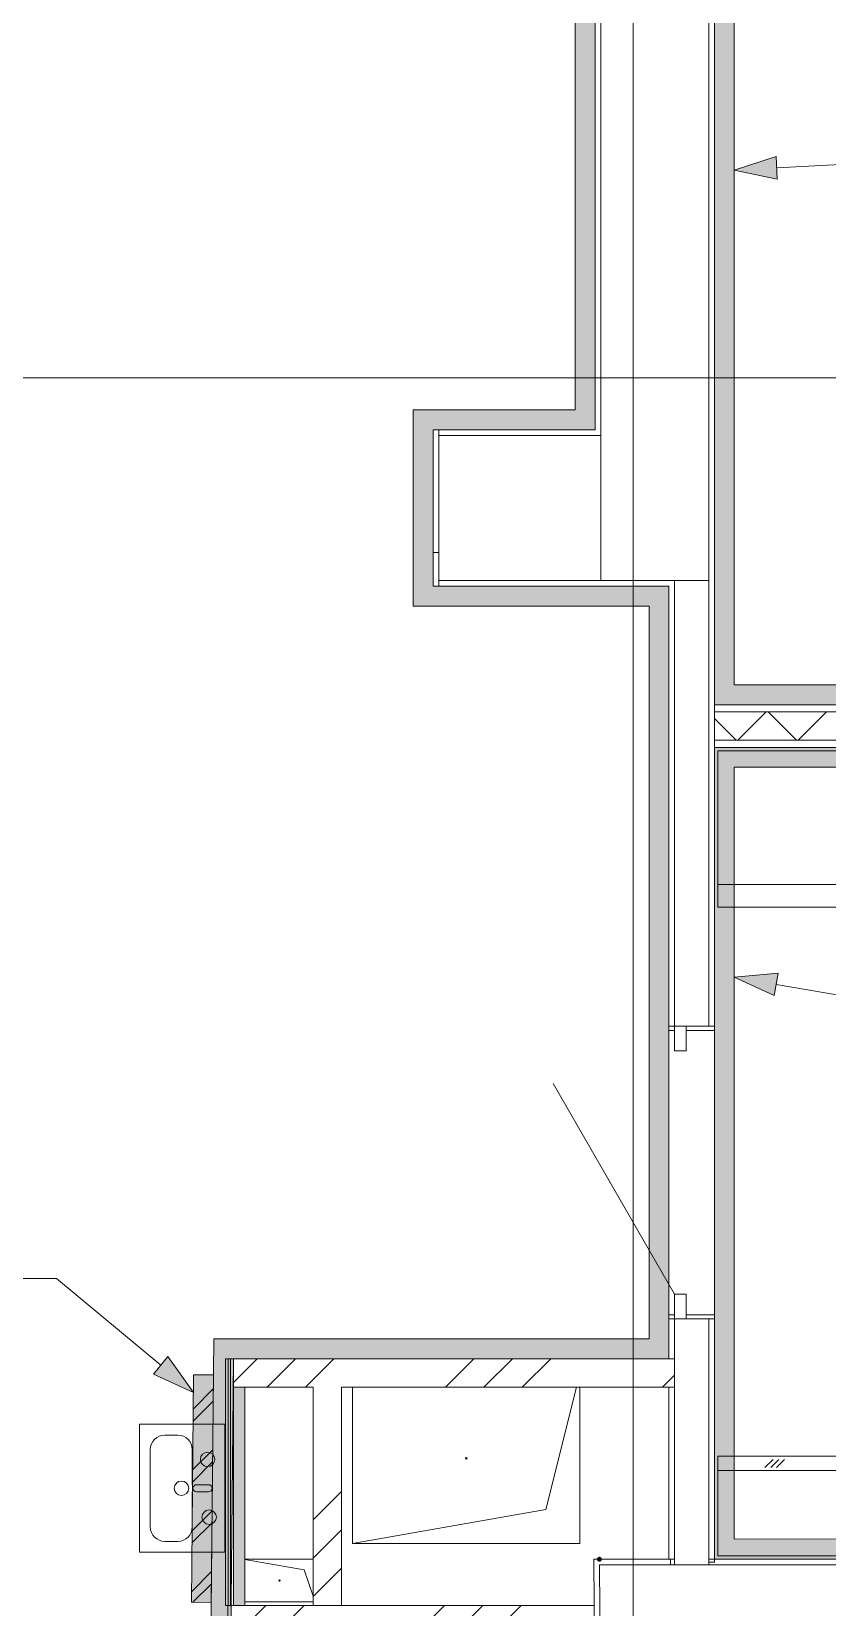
# Model space of a CAD drawing. Header units: millimetres. Extents: x 0 to 1189, y 0 to 841.
# Drawn here: x 771 to 799, y 374.1 to 429.6 of the extents above; entities that cross this region are included whole.
import ezdxf

# ---------------------------------------------------------------- set-up
doc = ezdxf.new("R2010")
doc.units = ezdxf.units.MM

msp = doc.modelspace()

# ---------------------------------------------------------------- hatches: boundary and pattern name
at = {"true_color": 0xf1d696}
h = msp.add_hatch(color=41, dxfattribs=at)
h.dxf.hatch_style = 2
h.paths.add_polyline_path([(795.027215, 487.303515), (795.727216, 487.303515), (795.727216, 406.571392), (795.027215, 406.571392)])
h = msp.add_hatch(color=41, dxfattribs=at)
h.dxf.hatch_style = 2
h.paths.add_polyline_path([(790.127207, 454.763465), (790.827208, 454.763465), (790.827208, 416.241407), (790.127207, 416.241407)])
at = {"true_color": 0x0077b0}
h = msp.add_hatch(color=144, dxfattribs=at)
h.dxf.hatch_style = 2
h.paths.add_polyline_path([(795.727216, 424.67642), (797.197218, 425.15442), (797.239218, 424.355419)])
at = {"true_color": 0xf1d696}
h = msp.add_hatch(color=41, dxfattribs=at)
h.dxf.hatch_style = 2
h.paths.add_polyline_path([(784.427198, 416.241407), (785.127199, 416.241407), (785.127199, 415.541406)])
h = msp.add_hatch(color=41, dxfattribs=at)
h.dxf.hatch_style = 2
h.paths.add_polyline_path([(784.427198, 415.541406), (784.427198, 416.241407), (785.127199, 415.541406)])
h = msp.add_hatch(color=41, dxfattribs=at)
h.dxf.hatch_style = 2
h.paths.add_polyline_path([(790.127207, 416.241407), (790.127207, 415.541406), (785.127199, 415.541406), (785.127199, 416.241407)])
h = msp.add_hatch(color=41, dxfattribs=at)
h.dxf.hatch_style = 2
h.paths.add_polyline_path([(790.127207, 416.241407), (790.827208, 416.241407), (790.827208, 415.541406)])
h = msp.add_hatch(color=41, dxfattribs=at)
h.dxf.hatch_style = 2
h.paths.add_polyline_path([(790.127207, 415.541406), (790.127207, 416.241407), (790.827208, 415.541406)])
h = msp.add_hatch(color=41, dxfattribs=at)
h.dxf.hatch_style = 2
h.paths.add_polyline_path([(784.427198, 415.541406), (785.127199, 415.541406), (785.127199, 410.041397), (784.427198, 410.041397)])
h = msp.add_hatch(color=41, dxfattribs=at)
h.dxf.hatch_style = 2
h.paths.add_polyline_path([(785.127199, 410.041397), (784.427198, 409.341396), (784.427198, 410.041397)])
h = msp.add_hatch(color=41, dxfattribs=at)
h.dxf.hatch_style = 2
h.paths.add_polyline_path([(785.127199, 410.041397), (785.127199, 409.341396), (784.427198, 409.341396)])
h = msp.add_hatch(color=41, dxfattribs=at)
h.dxf.hatch_style = 2
h.paths.add_polyline_path([(785.127199, 409.341396), (785.127199, 410.041397), (792.727211, 410.041397), (792.727211, 409.341396)])
h = msp.add_hatch(color=41, dxfattribs=at)
h.dxf.hatch_style = 2
h.paths.add_polyline_path([(792.727211, 409.341396), (792.727211, 410.041397), (793.427212, 410.041397)])
h = msp.add_hatch(color=41, dxfattribs=at)
h.dxf.hatch_style = 2
h.paths.add_polyline_path([(792.727211, 409.341396), (793.427212, 410.041397), (793.427212, 409.341396)])
h = msp.add_hatch(color=41, dxfattribs=at)
h.dxf.hatch_style = 2
h.paths.add_polyline_path([(792.727211, 409.341396), (793.427212, 409.341396), (793.427212, 383.566357), (792.727211, 383.566357)])
h = msp.add_hatch(color=41, dxfattribs=at)
h.dxf.hatch_style = 2
h.paths.add_polyline_path([(795.727216, 406.571392), (795.027215, 405.871391), (795.027215, 406.571392)])
h = msp.add_hatch(color=41, dxfattribs=at)
h.dxf.hatch_style = 2
h.paths.add_polyline_path([(795.727216, 406.571392), (795.727216, 405.871391), (795.027215, 405.871391)])
h = msp.add_hatch(color=41, dxfattribs=at)
h.dxf.hatch_style = 2
h.paths.add_polyline_path([(853.272304, 406.571392), (853.278304, 405.871391), (795.727216, 405.871391), (795.727216, 406.571392)])
h = msp.add_hatch(color=41, dxfattribs=at)
h.dxf.hatch_style = 2
h.paths.add_polyline_path([(795.727216, 403.671387), (795.027215, 403.671387), (795.027215, 404.371388)])
h = msp.add_hatch(color=41, dxfattribs=at)
h.dxf.hatch_style = 2
h.paths.add_polyline_path([(795.727216, 404.371388), (795.727216, 403.671387), (795.027215, 404.371388)])
h = msp.add_hatch(color=41, dxfattribs=at)
h.dxf.hatch_style = 2
h.paths.add_polyline_path([(795.727216, 403.671387), (795.727216, 404.371388), (853.396304, 404.371388), (853.402304, 403.671387)])
h = msp.add_hatch(color=41, dxfattribs=at)
h.dxf.hatch_style = 2
h.paths.add_polyline_path([(795.727216, 376.516346), (795.027215, 376.516346), (795.027215, 403.671387), (795.727216, 403.671387)])
at = {"true_color": 0x0077b0}
h = msp.add_hatch(color=144, dxfattribs=at)
h.dxf.hatch_style = 2
h.paths.add_polyline_path([(795.727216, 396.284376), (797.266218, 396.428376), (797.132218, 395.639375)])
at = {"true_color": 0xf1d696}
h = msp.add_hatch(color=41, dxfattribs=at)
h.dxf.hatch_style = 2
h.paths.add_polyline_path([(777.402188, 382.866356), (777.409188, 383.566357), (778.102189, 382.866356)])
h = msp.add_hatch(color=41, dxfattribs=at)
h.dxf.hatch_style = 2
h.paths.add_polyline_path([(777.409188, 383.566357), (778.109189, 383.566357), (778.102189, 382.866356)])
h = msp.add_hatch(color=41, dxfattribs=at)
h.dxf.hatch_style = 2
h.paths.add_polyline_path([(792.727211, 383.566357), (792.727211, 382.866356), (778.102189, 382.866356), (778.109189, 383.566357)])
h = msp.add_hatch(color=41, dxfattribs=at)
h.dxf.hatch_style = 2
h.paths.add_polyline_path([(792.727211, 383.566357), (793.427212, 383.566357), (793.427212, 382.866356)])
h = msp.add_hatch(color=41, dxfattribs=at)
h.dxf.hatch_style = 2
h.paths.add_polyline_path([(792.727211, 382.866356), (792.727211, 383.566357), (793.427212, 382.866356)])
at = {"true_color": 0x0077b0}
h = msp.add_hatch(color=144, dxfattribs=at)
h.dxf.hatch_style = 2
h.paths.add_polyline_path([(776.691187, 381.685354), (775.287184, 382.331355), (775.798185, 382.947356)])
at = {"true_color": 0xf1d696}
h = msp.add_hatch(color=41, dxfattribs=at)
h.dxf.hatch_style = 2
h.paths.add_polyline_path([(777.402188, 382.866356), (778.102189, 382.866356), (777.902188, 362.116324), (777.202187, 362.116324)])
at = {"true_color": 0xfd8379}
h = msp.add_hatch(color=11, dxfattribs=at)
h.dxf.hatch_style = 2
h.paths.add_polyline_path([(777.320188, 374.296343), (776.620187, 374.303343), (776.697187, 382.303355), (777.397188, 382.296355)])
h = msp.add_hatch(color=7)
h.dxf.hatch_style = 2
h.paths.add_polyline_path([(778.102189, 374.192342), (778.102189, 381.866354), (778.502189, 381.866354), (778.502189, 374.192342)])
at = {"true_color": 0xa86b51}
h = msp.add_hatch(color=35, dxfattribs=at)
h.dxf.hatch_style = 2
h.paths.add_polyline_path([(795.027215, 375.816345), (795.027215, 376.516346), (795.727216, 376.516346)])
h = msp.add_hatch(color=35, dxfattribs=at)
h.dxf.hatch_style = 2
h.paths.add_polyline_path([(795.727216, 376.516346), (795.727216, 375.816345), (795.027215, 375.816345)])
h = msp.add_hatch(color=35, dxfattribs=at)
h.dxf.hatch_style = 2
h.paths.add_polyline_path([(851.519301, 376.572346), (851.525301, 375.872345), (795.727216, 375.816345), (795.727216, 376.516346)])
h = msp.add_hatch(color=7)
h.dxf.hatch_style = 2
h.paths.add_polyline_path([(791.069209, 375.816345), (791.042771, 375.879907), (790.979208, 375.906345), (790.915646, 375.879907), (790.889208, 375.816345), (790.915646, 375.749782), (790.979208, 375.723345), (791.042771, 375.749782)])

# ---------------------------------------------------------------- linework, layer by layer
at = {"color": 7, "lineweight": 0}
for points in [[(792.17321, 237.628134), (792.17321, 717.840867)], [(795.027215, 487.303515), (795.027215, 406.571392)], [(795.727216, 406.571392), (795.727216, 486.603514)], [(790.827208, 467.799485), (790.827208, 415.541406)], [(791.027209, 467.799485), (791.027209, 415.341405)], [(794.827214, 410.241397), (794.827214, 467.799485)], [(795.027215, 394.566374), (795.027215, 467.799485)], [(790.827208, 416.241407), (790.827208, 455.463467)], [(790.127207, 454.763465), (790.127207, 416.241407)], [(202.529309, 417.371408), (863.72632, 417.371408)], [(784.427198, 416.241407), (785.127199, 416.241407)], [(784.427198, 416.241407), (784.427198, 410.041397)], [(790.127207, 416.241407), (785.127199, 416.241407)], [(790.827208, 415.541406), (790.827208, 416.241407)], [(790.827208, 415.541406), (785.127199, 415.541406)], [(785.127199, 415.541406), (785.127199, 411.228399)], [(785.127199, 410.041397), (785.127199, 415.541406)], [(785.127199, 415.541406), (790.827208, 415.541406)], [(785.3272, 415.341405), (785.3272, 415.541406)], [(791.027209, 415.341405), (785.3272, 415.341405)], [(785.3272, 415.341405), (785.3272, 410.241397)], [(791.027209, 410.241397), (791.027209, 415.341405)], [(785.127199, 411.228399), (785.3272, 411.228399)], [(785.3272, 410.241397), (785.3272, 410.041397)], [(785.3272, 410.241397), (794.827214, 410.241397)], [(793.627212, 394.566374), (793.627212, 410.241397)], [(794.827214, 394.566374), (794.827214, 410.241397)], [(784.427198, 409.341396), (784.427198, 410.041397)], [(792.727211, 410.041397), (785.127199, 410.041397)], [(785.3272, 410.041397), (793.427212, 410.041397)], [(793.427212, 410.041397), (792.727211, 410.041397)], [(793.427212, 410.041397), (793.427212, 394.566374)], [(793.427212, 383.566357), (793.427212, 410.041397)], [(784.427198, 409.341396), (792.727211, 409.341396)], [(792.727211, 409.341396), (792.727211, 383.566357)], [(795.027215, 405.871391), (795.027215, 406.571392)], [(853.272304, 406.571392), (795.727216, 406.571392)], [(853.978305, 405.871391), (795.027215, 405.871391)], [(795.027215, 405.871391), (853.978305, 405.871391)], [(795.027215, 405.62139), (853.978305, 405.62139)], [(795.796216, 404.621389), (795.027215, 405.39039)], [(795.851216, 404.621389), (796.851217, 405.62139)], [(797.917219, 404.621389), (796.917218, 405.62139)], [(797.972219, 404.621389), (798.972221, 405.62139)], [(795.027215, 404.621389), (853.978305, 404.621389)], [(795.027215, 404.371388), (853.978305, 404.371388)], [(795.027215, 404.371388), (795.027215, 403.671387)], [(853.396304, 404.371388), (795.027215, 404.371388)], [(795.027215, 403.671387), (795.027215, 376.516346)], [(795.727216, 403.671387), (853.402304, 403.671387)], [(795.727216, 376.516346), (795.727216, 403.671387)], [(793.427212, 394.566374), (793.627212, 394.566374)], [(793.427212, 394.416373), (793.427212, 394.566374)], [(793.627212, 394.416373), (793.427212, 394.416373)], [(793.627212, 393.696372), (793.627212, 394.566374)], [(793.627212, 394.566374), (794.027213, 394.566374)], [(794.027213, 394.566374), (794.827214, 394.566374)], [(794.027213, 394.566374), (794.027213, 393.696372)], [(795.027215, 394.416373), (794.027213, 394.416373)], [(794.827214, 394.566374), (795.027215, 394.566374)], [(795.027215, 394.566374), (795.027215, 394.416373)], [(794.027213, 393.696372), (793.627212, 393.696372)], [(793.627212, 385.136359), (789.347206, 392.54937)], [(793.427212, 384.266358), (793.427212, 384.846359)], [(793.627212, 384.266358), (793.627212, 385.136359)], [(793.627212, 385.136359), (794.027213, 385.136359)], [(794.027213, 385.136359), (794.027213, 384.266358)], [(793.427212, 384.416358), (793.627212, 384.416358)], [(793.627212, 384.266358), (793.427212, 384.266358)], [(793.427212, 384.266358), (793.427212, 382.866356)], [(794.027213, 384.266358), (793.627212, 384.266358)], [(793.627212, 375.616345), (793.627212, 384.266358)], [(794.027213, 384.416358), (795.027215, 384.416358)], [(794.827214, 384.266358), (794.027213, 384.266358)], [(794.827214, 375.616345), (794.827214, 384.266358)], [(795.027215, 384.266358), (794.827214, 384.266358)], [(795.027215, 384.416358), (795.027215, 384.266358)], [(795.027215, 375.716345), (795.027215, 384.266358)], [(777.409188, 383.566357), (777.202187, 362.116324)], [(777.409188, 383.566357), (778.109189, 383.566357)], [(792.727211, 383.566357), (778.109189, 383.566357)], [(793.427212, 382.866356), (793.427212, 383.566357)], [(778.102189, 382.866356), (777.822188, 382.866356)], [(777.822188, 382.866356), (777.822188, 374.192342)], [(777.902188, 362.116324), (778.102189, 382.866356)], [(777.912188, 382.866356), (777.912188, 374.192342)], [(778.002189, 382.866356), (778.002189, 374.192342)], [(778.102189, 382.035354), (778.93319, 382.866356)], [(793.627212, 382.866356), (778.102189, 382.866356)], [(778.102189, 382.866356), (778.102189, 381.866354)], [(778.102189, 382.866356), (793.427212, 382.866356)], [(779.282191, 381.866354), (780.282192, 382.866356)], [(780.632193, 381.866354), (781.632194, 382.866356)], [(785.5662, 381.866354), (786.566202, 382.866356)], [(786.916202, 381.866354), (787.916204, 382.866356)], [(788.265204, 381.866354), (789.265206, 382.866356)], [(776.697187, 382.303355), (776.620187, 374.303343)], [(777.397188, 382.296355), (776.697187, 382.303355)], [(777.320188, 374.296343), (777.397188, 382.296355)], [(793.199212, 381.866354), (793.627212, 382.293355)], [(776.685187, 381.099353), (777.392188, 381.806354)], [(778.102189, 381.866354), (780.902193, 381.866354)], [(778.102189, 381.866354), (778.102189, 374.192342)], [(778.502189, 374.192342), (778.502189, 381.866354)], [(780.902193, 381.866354), (780.902193, 374.192342)], [(781.902195, 381.866354), (793.627212, 381.866354)], [(781.902195, 374.192342), (781.902195, 381.866354)], [(782.295195, 381.866354), (782.295195, 376.366346)], [(782.295195, 381.866354), (782.295195, 376.366346)], [(789.095206, 377.566348), (790.170207, 381.866354)], [(790.295207, 376.366346), (790.295207, 381.866354)], [(790.295207, 376.366346), (790.295207, 381.866354)], [(793.427212, 381.866354), (793.427212, 375.816345)], [(776.681187, 380.671352), (777.388188, 381.378353)], [(777.795188, 380.561352), (774.795184, 380.561352)], [(774.795184, 380.561352), (774.795184, 376.061345)], [(777.795188, 380.561352), (774.795184, 380.561352)], [(774.795184, 380.561352), (774.795184, 376.061345)], [(777.795188, 376.061345), (777.795188, 380.561352)], [(777.795188, 376.061345), (777.795188, 380.561352)], [(775.176184, 379.672351), (775.186528, 379.77457), (775.216184, 379.869851), (775.263091, 379.956132), (775.325185, 380.031351), (775.400403, 380.093445), (775.486685, 380.140351), (775.581966, 380.170008), (775.684185, 380.180352)], [(776.144186, 380.180352), (775.684185, 380.180352)], [(776.144186, 380.180352), (776.246692, 380.170008), (776.342108, 380.140351), (776.428407, 380.093445), (776.503561, 380.031351), (776.565544, 379.956132), (776.612327, 379.869851), (776.641884, 379.77457), (776.652187, 379.672351)], [(775.176184, 379.672351), (775.176184, 376.950347)], [(776.652187, 378.438349), (776.652187, 379.672351)], [(776.660187, 378.529349), (777.367188, 379.23635)], [(776.664187, 378.95735), (777.371188, 379.664351)], [(777.193187, 379.07335), (777.094437, 379.09335), (777.013687, 379.14785), (776.959187, 379.2286), (776.939187, 379.32735), (776.959187, 379.4261), (777.013687, 379.50685), (777.094437, 379.561351), (777.193187, 379.581351)], [(777.193187, 379.581351), (777.291938, 379.561351), (777.372688, 379.50685), (777.427188, 379.4261), (777.447188, 379.32735), (777.427188, 379.2286), (777.372688, 379.14785), (777.291938, 379.09335), (777.193187, 379.07335)], [(786.295201, 379.34135), (786.270201, 379.36635), (786.295201, 379.39135)], [(786.270201, 379.35935), (786.295201, 379.39135)], [(786.295201, 379.39135), (786.320201, 379.36635), (786.295201, 379.34135)], [(786.295201, 379.39135), (786.320201, 379.36635), (786.316201, 379.35335)], [(776.272186, 378.057348), (776.173014, 378.077348), (776.092311, 378.131848), (776.038045, 378.212599), (776.018186, 378.311349), (776.038045, 378.410099), (776.092311, 378.490849), (776.173014, 378.545349), (776.272186, 378.565349)], [(776.272186, 378.565349), (776.370936, 378.545349), (776.451686, 378.490849), (776.506186, 378.410099), (776.526186, 378.311349), (776.506186, 378.212599), (776.451686, 378.131848), (776.370936, 378.077348), (776.272186, 378.057348)], [(776.652187, 376.950347), (776.652187, 378.184348)], [(776.803187, 378.184348), (776.753812, 378.194348), (776.713437, 378.221599), (776.686187, 378.261974), (776.676187, 378.311349), (776.686187, 378.360724), (776.713437, 378.401099), (776.753812, 378.428349), (776.803187, 378.438349)], [(777.224187, 378.438349), (776.803187, 378.438349)], [(777.224187, 378.184348), (776.803187, 378.184348)], [(777.224187, 378.438349), (777.273562, 378.428349), (777.313938, 378.401099), (777.341188, 378.360724), (777.351188, 378.311349), (777.341188, 378.261974), (777.313938, 378.221599), (777.273562, 378.194348), (777.224187, 378.184348)], [(780.902193, 377.202347), (781.902195, 378.202349)], [(776.644187, 376.815346), (777.351188, 377.522347)], [(777.245187, 377.041347), (777.146437, 377.061347), (777.065687, 377.115847), (777.011187, 377.196597), (776.991187, 377.295347), (777.011187, 377.394097), (777.065687, 377.474847), (777.146437, 377.529347), (777.245187, 377.549348)], [(777.245187, 377.549348), (777.343938, 377.529347), (777.424688, 377.474847), (777.479188, 377.394097), (777.499188, 377.295347), (777.479188, 377.196597), (777.424688, 377.115847), (777.343938, 377.061347), (777.245187, 377.041347)], [(782.295195, 376.366346), (789.095206, 377.566348)], [(776.640187, 376.387346), (777.347188, 377.094347)], [(775.684185, 376.442346), (775.581966, 376.452649), (775.486685, 376.482205), (775.400403, 376.528989), (775.325185, 376.590971), (775.263091, 376.666125), (775.216184, 376.752424), (775.186528, 376.847841), (775.176184, 376.950347)], [(775.684185, 376.442346), (776.144186, 376.442346)], [(776.652187, 376.950347), (776.641884, 376.847841), (776.612327, 376.752424), (776.565544, 376.666125), (776.503561, 376.590971), (776.428407, 376.528989), (776.342108, 376.482205), (776.246692, 376.452649), (776.144186, 376.442346)], [(780.902193, 375.852345), (781.902195, 376.852346)], [(795.027215, 375.816345), (795.027215, 376.516346)], [(851.519301, 376.572346), (795.727216, 376.516346)], [(774.795184, 376.061345), (777.795188, 376.061345)], [(774.795184, 376.061345), (777.795188, 376.061345)], [(782.295195, 376.366346), (790.295207, 376.366346)], [(782.295195, 376.366346), (790.295207, 376.366346)], [(795.027215, 375.816345), (852.225302, 375.872345)], [(776.623187, 374.673343), (777.330188, 375.380344)], [(778.502189, 375.816345), (780.902193, 375.816345)], [(780.902193, 375.816345), (778.502189, 375.816345)], [(778.502189, 375.810345), (780.593193, 375.441344)], [(780.593193, 375.441344), (780.902193, 374.513343)], [(780.902193, 374.503343), (781.902195, 375.503344)], [(790.979208, 375.813345), (790.779208, 375.812345)], [(790.779208, 375.812345), (790.875208, 363.116325)], [(790.979208, 375.816345), (793.627212, 375.816345)], [(790.981208, 375.616345), (791.075209, 363.116325)], [(854.623306, 375.616345), (790.981208, 375.616345)], [(793.486212, 375.616345), (793.486212, 375.816345)], [(854.328305, 375.816345), (794.827214, 375.816345)], [(794.827214, 375.716345), (795.027215, 375.716345)], [(776.677187, 374.302343), (777.326188, 374.952344)], [(779.718191, 375.041344), (779.693191, 375.066344), (779.718191, 375.091344)], [(779.693191, 375.066344), (779.712191, 375.090344)], [(779.718191, 375.041344), (779.697191, 375.053344)], [(779.718191, 375.091344), (779.743191, 375.066344), (779.718191, 375.041344)], [(779.725191, 375.090344), (779.743191, 375.066344), (779.740191, 375.053344)], [(776.620187, 374.303343), (777.320188, 374.296343)], [(777.822188, 374.192342), (777.902188, 374.192342)], [(790.791208, 374.192342), (777.902188, 374.192342)], [(777.902188, 374.192342), (777.902188, 362.116324)], [(778.242189, 373.192341), (779.242191, 374.192342)], [(780.902193, 374.316343), (778.502189, 374.316343)], [(778.502189, 374.316343), (780.902193, 374.316343)], [(779.591191, 373.192341), (780.591193, 374.192342)], [(784.526199, 373.192341), (785.5262, 374.192342)], [(785.875201, 373.192341), (786.875202, 374.192342)], [(787.224203, 373.192341), (788.224204, 374.192342)], [(790.791208, 373.192341), (790.791208, 374.192342)]]:
    msp.add_lwpolyline(points, dxfattribs=at)
at = {"color": 144, "lineweight": 0, "true_color": 0x0077b0}
for points in [[(797.218218, 424.75542), (830.539269, 426.509422)], [(795.727216, 424.67642), (797.197218, 425.15442)], [(795.727216, 424.67642), (797.239218, 424.355419)], [(797.197218, 425.15442), (797.239218, 424.355419)], [(795.727216, 396.284376), (797.266218, 396.428376)], [(797.266218, 396.428376), (797.132218, 395.639375)], [(795.727216, 396.284376), (797.132218, 395.639375)], [(797.199218, 396.033376), (820.711254, 392.03537)], [(771.877179, 385.68536), (766.691171, 385.68536)], [(775.543185, 382.639355), (771.877179, 385.68536)], [(775.287184, 382.331355), (775.798185, 382.947356)], [(776.691187, 381.685354), (775.798185, 382.947356)], [(776.691187, 381.685354), (775.287184, 382.331355)]]:
    msp.add_lwpolyline(points, dxfattribs=at)
at = {"color": 253, "lineweight": 0, "true_color": 0x999999}
for points in [[(803.147227, 404.251388), (795.147215, 404.251388)], [(795.147215, 404.251388), (795.147215, 398.75138)], [(795.147215, 399.551381), (803.147227, 399.551381)], [(795.147215, 398.75138), (803.147227, 398.75138)], [(803.147227, 379.43635), (795.147215, 379.43635)], [(795.147215, 379.43635), (795.147215, 375.936345)], [(797.089218, 379.32735), (796.806217, 379.04435)], [(797.289218, 379.32735), (797.006218, 379.04435)], [(797.489218, 379.32735), (797.206218, 379.04435)], [(803.147227, 378.93635), (795.147215, 378.93635)], [(795.147215, 375.936345), (803.147227, 375.936345)]]:
    msp.add_lwpolyline(points, dxfattribs=at)

doc.saveas('drawing.dxf')
